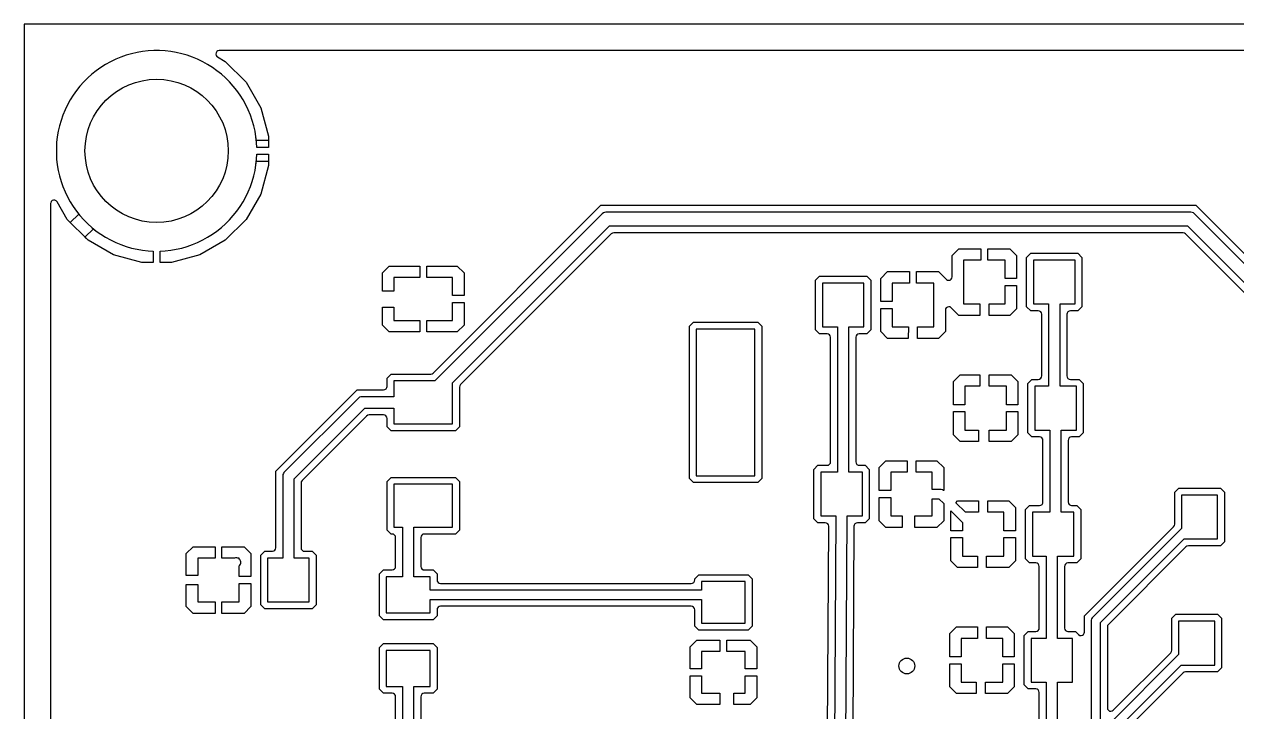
# Model space of a CAD drawing. Header units: millimetres. Extents: x 0 to 40.6, y 0 to 40.5.
# Drawn here: x 0 to 26.87, y 25.27 to 40.51 of the extents above; entities that cross this region are included whole.
import ezdxf

# ---------------------------------------------------------------- set-up
doc = ezdxf.new("R2010")
doc.units = ezdxf.units.MM

msp = doc.modelspace()

# ---------------------------------------------------------------- linework, layer by layer
at = {"layer": '16_copper'}
msp.add_lwpolyline([(36.191, 39.929), (4.322, 39.929), (4.292, 39.923), (4.267, 39.906), (4.251, 39.88), (4.245, 39.85), (4.252, 39.821), (4.27, 39.796), (4.284, 39.787), (4.454, 39.688), (4.915, 39.227), (5.241, 38.662), (5.41, 38.032), (5.41, 37.782), (5.155, 37.782), (5.149, 37.893), (5.135, 38.017), (5.114, 38.14), (5.087, 38.262), (5.052, 38.381), (5.011, 38.499), (4.963, 38.614), (4.909, 38.727), (4.849, 38.836), (4.782, 38.942), (4.71, 39.043), (4.632, 39.141), (4.549, 39.234), (4.461, 39.322), (4.368, 39.405), (4.271, 39.483), (4.169, 39.555), (4.063, 39.621), (3.954, 39.682), (3.842, 39.736), (3.727, 39.783), (3.609, 39.825), (3.489, 39.859), (3.367, 39.887), (3.245, 39.908), (3.121, 39.922), (2.996, 39.929), (2.871, 39.929), (2.747, 39.922), (2.623, 39.908), (2.5, 39.887), (2.378, 39.859), (2.259, 39.825), (2.141, 39.783), (2.026, 39.736), (1.913, 39.682), (1.804, 39.621), (1.698, 39.555), (1.597, 39.483), (1.499, 39.405), (1.406, 39.322), (1.318, 39.234), (1.235, 39.141), (1.157, 39.043), (1.085, 38.942), (1.019, 38.836), (0.958, 38.727), (0.904, 38.614), (0.857, 38.499), (0.815, 38.381), (0.781, 38.262), (0.753, 38.14), (0.732, 38.017), (0.718, 37.893), (0.711, 37.769), (0.711, 37.644), (0.718, 37.519), (0.732, 37.395), (0.753, 37.273), (0.781, 37.151), (0.815, 37.031), (0.857, 36.913), (0.904, 36.798), (0.958, 36.686), (1.019, 36.577), (1.085, 36.471), (1.157, 36.369), (1.235, 36.272), (1.318, 36.179), (1.406, 36.091), (1.499, 36.008), (1.597, 35.93), (1.698, 35.858), (1.804, 35.791), (1.913, 35.731), (2.026, 35.677), (2.141, 35.629), (2.259, 35.588), (2.378, 35.553), (2.5, 35.526), (2.623, 35.505), (2.747, 35.491), (2.857, 35.485), (2.857, 35.23), (2.608, 35.23), (1.978, 35.399), (1.413, 35.725), (0.952, 36.186), (0.726, 36.576), (0.706, 36.599), (0.679, 36.612), (0.649, 36.614), (0.62, 36.603), (0.598, 36.582), (0.586, 36.555), (0.584, 36.538), (0.584, 4.195)], dxfattribs=at)
msp.add_lwpolyline([(3.01, 35.23), (3.01, 35.485), (3.121, 35.491), (3.245, 35.505), (3.367, 35.526), (3.489, 35.553), (3.609, 35.588), (3.727, 35.629), (3.842, 35.677), (3.954, 35.731), (4.063, 35.791), (4.169, 35.858), (4.271, 35.93), (4.368, 36.008), (4.461, 36.091), (4.549, 36.179), (4.632, 36.272), (4.71, 36.369), (4.782, 36.471), (4.849, 36.577), (4.909, 36.686), (4.963, 36.798), (5.011, 36.913), (5.052, 37.031), (5.087, 37.151), (5.114, 37.273), (5.135, 37.395), (5.149, 37.519), (5.155, 37.63), (5.41, 37.63), (5.41, 37.38), (5.241, 36.75), (4.915, 36.186), (4.454, 35.725), (3.89, 35.399), (3.26, 35.23)], close=True, dxfattribs=at)
at = {"layer": '1_copper'}
for points in [[(36.191, 39.929), (4.322, 39.929), (4.292, 39.923), (4.267, 39.906), (4.251, 39.88), (4.245, 39.85), (4.252, 39.821), (4.27, 39.796), (4.284, 39.787), (4.454, 39.688), (4.915, 39.227), (5.241, 38.662), (5.41, 38.032), (5.41, 37.935), (5.145, 37.935), (5.135, 38.017), (5.114, 38.14), (5.087, 38.262), (5.052, 38.381), (5.011, 38.499), (4.963, 38.614), (4.909, 38.727), (4.849, 38.836), (4.782, 38.942), (4.71, 39.043), (4.632, 39.141), (4.549, 39.234), (4.461, 39.322), (4.368, 39.405), (4.271, 39.483), (4.169, 39.555), (4.063, 39.621), (3.954, 39.682), (3.842, 39.736), (3.727, 39.783), (3.609, 39.825), (3.489, 39.859), (3.367, 39.887), (3.245, 39.908), (3.121, 39.922), (2.996, 39.929), (2.871, 39.929), (2.747, 39.922), (2.623, 39.908), (2.5, 39.887), (2.378, 39.859), (2.259, 39.825), (2.141, 39.783), (2.026, 39.736), (1.913, 39.682), (1.804, 39.621), (1.698, 39.555), (1.597, 39.483), (1.499, 39.405), (1.406, 39.322), (1.318, 39.234), (1.235, 39.141), (1.157, 39.043), (1.085, 38.942), (1.019, 38.836), (0.958, 38.727), (0.904, 38.614), (0.857, 38.499), (0.815, 38.381), (0.781, 38.262), (0.753, 38.14), (0.732, 38.017), (0.718, 37.893), (0.711, 37.769), (0.711, 37.644), (0.718, 37.519), (0.732, 37.395), (0.753, 37.273), (0.781, 37.151), (0.815, 37.031), (0.857, 36.913), (0.904, 36.798), (0.958, 36.686), (1.019, 36.577), (1.085, 36.471), (1.157, 36.369), (1.209, 36.305), (1.021, 36.117), (0.952, 36.186), (0.726, 36.576), (0.706, 36.599), (0.679, 36.612), (0.649, 36.614), (0.62, 36.603), (0.598, 36.582), (0.586, 36.555), (0.584, 36.538), (0.584, 4.195)], [(35.325, 26.279), (25.736, 35.868), (25.711, 35.885), (25.682, 35.89), (13.064, 35.89), (13.034, 35.884), (13.01, 35.868), (9.667, 32.525), (9.65, 32.499), (9.644, 32.471), (9.644, 31.593), (9.555, 31.504), (8.129, 31.504), (8.04, 31.593), (8.04, 31.775), (8.034, 31.805), (8.016, 31.83), (7.991, 31.846), (7.963, 31.852), (7.64, 31.852), (7.611, 31.846), (7.586, 31.829), (6.156, 30.399), (6.14, 30.374), (6.134, 30.345), (6.134, 28.908), (6.14, 28.878), (6.157, 28.853), (6.183, 28.837), (6.21, 28.832), (6.378, 28.832), (6.467, 28.742), (6.467, 27.646), (6.378, 27.556), (5.331, 27.556), (5.242, 27.646), (5.242, 28.742), (5.331, 28.832), (5.499, 28.832), (5.529, 28.838), (5.554, 28.855), (5.57, 28.88), (5.575, 28.908), (5.575, 30.608), (7.377, 32.41), (7.963, 32.41), (7.993, 32.416), (8.018, 32.434), (8.034, 32.459), (8.04, 32.487), (8.04, 32.669), (8.129, 32.758), (9.007, 32.758), (9.037, 32.764), (9.061, 32.781), (12.78, 36.5), (25.966, 36.5), (35.756, 26.71)], [(35.715, 26.535), (25.937, 36.313), (25.912, 36.33), (25.884, 36.342), (25.855, 36.347), (12.891, 36.347), (12.862, 36.342), (12.834, 36.33), (12.809, 36.313), (9.101, 32.606), (8.192, 32.606), (8.192, 32.258), (7.48, 32.258), (7.456, 32.253), (7.433, 32.244), (7.412, 32.23), (5.756, 30.574), (5.742, 30.553), (5.732, 30.53), (5.728, 30.505), (5.728, 28.679), (5.394, 28.679), (5.394, 27.709), (6.315, 27.709), (6.315, 28.679), (5.982, 28.679), (5.982, 30.44), (7.546, 32.004), (8.192, 32.004), (8.192, 31.656), (9.492, 31.656), (9.492, 32.565), (12.969, 36.043), (25.777, 36.043), (35.5, 26.319)], [(22.493, 24.717), (22.493, 25.702), (22.487, 25.732), (22.47, 25.757), (22.445, 25.773), (22.417, 25.779), (22.249, 25.779), (22.16, 25.868), (22.16, 26.964), (22.249, 27.053), (22.417, 27.053), (22.447, 27.06), (22.472, 27.077), (22.488, 27.102), (22.493, 27.13), (22.493, 28.496), (22.487, 28.526), (22.47, 28.551), (22.445, 28.567), (22.417, 28.573), (22.276, 28.573), (22.187, 28.662), (22.187, 29.758), (22.276, 29.848), (22.499, 29.848), (22.529, 29.854), (22.554, 29.871), (22.57, 29.896), (22.575, 29.924), (22.575, 31.29), (22.569, 31.32), (22.552, 31.345), (22.526, 31.361), (22.499, 31.367), (22.331, 31.367), (22.242, 31.456), (22.242, 32.552), (22.331, 32.642), (22.472, 32.642), (22.501, 32.648), (22.526, 32.665), (22.543, 32.69), (22.548, 32.718), (22.548, 34.084), (22.542, 34.114), (22.525, 34.139), (22.499, 34.155), (22.472, 34.16), (22.304, 34.16), (22.214, 34.25), (22.214, 35.346), (22.304, 35.436), (23.351, 35.436), (23.44, 35.346), (23.44, 34.25), (23.351, 34.16), (23.183, 34.16), (23.153, 34.154), (23.128, 34.137), (23.112, 34.112), (23.107, 34.084), (23.107, 32.718), (23.113, 32.688), (23.13, 32.663), (23.155, 32.647), (23.183, 32.642), (23.378, 32.642), (23.467, 32.552), (23.467, 31.456), (23.378, 31.367), (23.21, 31.367), (23.18, 31.36), (23.155, 31.343), (23.139, 31.318), (23.134, 31.29), (23.134, 29.924), (23.14, 29.894), (23.157, 29.869), (23.183, 29.853), (23.21, 29.848), (23.324, 29.848), (23.413, 29.758), (23.413, 28.662), (23.324, 28.573), (23.128, 28.573), (23.099, 28.566), (23.074, 28.549), (23.057, 28.524), (23.052, 28.496), (23.052, 27.13), (23.058, 27.1), (23.075, 27.075), (23.101, 27.059), (23.128, 27.053), (23.296, 27.053), (23.365, 26.985), (23.39, 26.968), (23.42, 26.963), (23.45, 26.969), (23.474, 26.987), (23.49, 27.013), (23.495, 27.039), (23.495, 27.4), (25.471, 29.376), (25.488, 29.401), (25.494, 29.43), (25.494, 30.141), (25.583, 30.23), (26.508, 30.23), (26.597, 30.141), (26.597, 29.041), (26.508, 28.952), (25.797, 28.952), (25.767, 28.946), (25.743, 28.929), (24.025, 27.212), (24.009, 27.187), (24.003, 27.158), (24.003, 25.361), (24.009, 25.332), (24.026, 25.307), (24.052, 25.29), (24.082, 25.285), (24.111, 25.292), (24.133, 25.307), (25.408, 26.582), (25.424, 26.607), (25.43, 26.636), (25.43, 27.347), (25.519, 27.436), (26.444, 27.436), (26.534, 27.347), (26.534, 26.247), (26.444, 26.158), (25.733, 26.158), (25.704, 26.152), (25.679, 26.135), (24.406, 24.862)], [(22.9, 24.488), (22.9, 25.931), (23.233, 25.931), (23.233, 26.901), (22.9, 26.901), (22.9, 28.725), (23.26, 28.725), (23.26, 29.695), (22.981, 29.695), (22.981, 31.519), (23.315, 31.519), (23.315, 32.489), (22.954, 32.489), (22.954, 34.313), (23.288, 34.313), (23.288, 35.283), (22.367, 35.283), (22.367, 34.313), (22.7, 34.313), (22.7, 32.489), (22.394, 32.489), (22.394, 31.519), (22.727, 31.519), (22.727, 29.695), (22.34, 29.695), (22.34, 28.725), (22.646, 28.725), (22.646, 26.901), (22.312, 26.901), (22.312, 25.931), (22.646, 25.931), (22.646, 24.488)], [(17.801, 24.843), (17.828, 29.385), (17.823, 29.415), (17.806, 29.44), (17.78, 29.456), (17.752, 29.462), (17.589, 29.462), (17.499, 29.551), (17.499, 30.647), (17.589, 30.737), (17.793, 30.737), (17.823, 30.743), (17.848, 30.76), (17.864, 30.785), (17.869, 30.813), (17.869, 33.576), (17.863, 33.606), (17.846, 33.631), (17.82, 33.647), (17.793, 33.653), (17.625, 33.653), (17.536, 33.742), (17.536, 34.838), (17.625, 34.928), (18.672, 34.928), (18.761, 34.838), (18.761, 33.742), (18.672, 33.653), (18.504, 33.653), (18.474, 33.646), (18.449, 33.629), (18.433, 33.604), (18.428, 33.576), (18.428, 30.813), (18.434, 30.783), (18.451, 30.758), (18.477, 30.742), (18.504, 30.737), (18.636, 30.737), (18.725, 30.647), (18.725, 29.551), (18.636, 29.462), (18.463, 29.462), (18.434, 29.455), (18.409, 29.438), (18.392, 29.413), (18.387, 29.386), (18.36, 24.844)], [(18.206, 24.615), (18.236, 29.614), (18.573, 29.614), (18.573, 30.584), (18.275, 30.584), (18.275, 33.805), (18.609, 33.805), (18.609, 34.775), (17.688, 34.775), (17.688, 33.805), (18.021, 33.805), (18.021, 30.584), (17.652, 30.584), (17.652, 29.614), (17.982, 29.614), (17.952, 24.615)], [(8.23, 24.494), (8.23, 25.608), (8.224, 25.638), (8.206, 25.663), (8.181, 25.679), (8.153, 25.684), (7.959, 25.684), (7.87, 25.773), (7.87, 26.698), (7.959, 26.788), (9.059, 26.788), (9.148, 26.698), (9.148, 25.773), (9.059, 25.684), (8.865, 25.684), (8.835, 25.678), (8.81, 25.661), (8.794, 25.635), (8.788, 25.608), (8.788, 24.713)], [(8.636, 24.484), (8.636, 25.836), (8.996, 25.836), (8.996, 26.635), (8.022, 26.635), (8.022, 25.836), (8.382, 25.836), (8.382, 24.445)]]:
    msp.add_lwpolyline(points, dxfattribs=at)
for points in [[(3.01, 35.23), (3.01, 35.485), (3.121, 35.491), (3.245, 35.505), (3.367, 35.526), (3.489, 35.553), (3.609, 35.588), (3.727, 35.629), (3.842, 35.677), (3.954, 35.731), (4.063, 35.791), (4.169, 35.858), (4.271, 35.93), (4.368, 36.008), (4.461, 36.091), (4.549, 36.179), (4.632, 36.272), (4.71, 36.369), (4.782, 36.471), (4.849, 36.577), (4.909, 36.686), (4.963, 36.798), (5.011, 36.913), (5.052, 37.031), (5.087, 37.151), (5.114, 37.273), (5.135, 37.395), (5.145, 37.478), (5.41, 37.478), (5.41, 37.38), (5.241, 36.75), (4.915, 36.186), (4.454, 35.725), (3.89, 35.399), (3.26, 35.23)], [(2.608, 35.23), (1.978, 35.399), (1.413, 35.725), (1.344, 35.794), (1.532, 35.981), (1.597, 35.93), (1.698, 35.858), (1.804, 35.791), (1.913, 35.731), (2.026, 35.677), (2.141, 35.629), (2.259, 35.588), (2.378, 35.553), (2.5, 35.526), (2.623, 35.505), (2.747, 35.491), (2.857, 35.485), (2.857, 35.23)], [(19.793, 33.551), (19.795, 33.805), (20.158, 33.805), (20.158, 34.775), (19.774, 34.775), (19.774, 35.029), (20.263, 35.029), (20.434, 34.859), (20.459, 34.842), (20.489, 34.837), (20.518, 34.843), (20.543, 34.861), (20.559, 34.886), (20.564, 34.913), (20.564, 35.388), (20.712, 35.537), (21.202, 35.537), (21.202, 35.283), (20.818, 35.283), (20.818, 34.313), (21.176, 34.313), (21.176, 34.059), (20.712, 34.059), (20.542, 34.229), (20.517, 34.246), (20.487, 34.251), (20.457, 34.245), (20.433, 34.227), (20.417, 34.202), (20.412, 34.175), (20.412, 33.7), (20.263, 33.551)], [(21.738, 34.874), (21.738, 35.283), (21.354, 35.283), (21.354, 35.537), (21.844, 35.537), (21.992, 35.388), (21.992, 34.874)], [(7.938, 34.599), (7.938, 35.001), (8.087, 35.15), (8.766, 35.15), (8.766, 34.896), (8.192, 34.896), (8.192, 34.599)], [(9.492, 34.497), (9.492, 34.896), (8.918, 34.896), (8.918, 35.15), (9.597, 35.15), (9.746, 35.001), (9.746, 34.497)], [(18.983, 34.366), (18.983, 34.88), (19.132, 35.029), (19.621, 35.029), (19.621, 34.775), (19.237, 34.775), (19.237, 34.366)], [(21.38, 34.059), (21.38, 34.313), (21.738, 34.313), (21.738, 34.722), (21.992, 34.722), (21.992, 34.208), (21.844, 34.059)], [(8.087, 33.692), (7.938, 33.841), (7.938, 34.243), (8.192, 34.243), (8.192, 33.946), (8.766, 33.946), (8.766, 33.692)], [(8.918, 33.692), (8.918, 33.946), (9.492, 33.946), (9.492, 34.345), (9.746, 34.345), (9.746, 33.841), (9.597, 33.692)], [(19.132, 33.551), (18.983, 33.7), (18.983, 34.214), (19.237, 34.214), (19.237, 33.805), (19.592, 33.805), (19.59, 33.551)], [(14.829, 30.354), (14.74, 30.443), (14.74, 33.819), (14.829, 33.908), (16.255, 33.908), (16.344, 33.819), (16.344, 30.443), (16.255, 30.354)], [(16.192, 33.756), (14.892, 33.756), (14.892, 30.506), (16.192, 30.506)], [(20.591, 32.08), (20.591, 32.594), (20.74, 32.743), (21.176, 32.743), (21.176, 32.489), (20.845, 32.489), (20.845, 32.08)], [(21.766, 32.08), (21.766, 32.489), (21.381, 32.489), (21.381, 32.743), (21.871, 32.743), (22.02, 32.594), (22.02, 32.08)], [(20.74, 31.265), (20.591, 31.414), (20.591, 31.928), (20.845, 31.928), (20.845, 31.519), (21.149, 31.519), (21.149, 31.265)], [(21.381, 31.265), (21.381, 31.519), (21.766, 31.519), (21.766, 31.928), (22.02, 31.928), (22.02, 31.414), (21.871, 31.265)], [(18.947, 30.175), (18.947, 30.689), (19.096, 30.838), (19.566, 30.838), (19.564, 30.584), (19.201, 30.584), (19.201, 30.175)], [(20.122, 30.584), (19.767, 30.584), (19.769, 30.838), (20.227, 30.838), (20.376, 30.689), (20.376, 30.175), (20.375, 30.175), (20.37, 30.18), (20.347, 30.194), (20.321, 30.201), (20.122, 30.201)], [(14.946, 27.086), (14.857, 27.175), (14.857, 27.536), (14.85, 27.566), (14.833, 27.591), (14.808, 27.607), (14.78, 27.612), (9.225, 27.612), (9.195, 27.606), (9.17, 27.589), (9.153, 27.563), (9.148, 27.536), (9.148, 27.404), (9.059, 27.314), (7.959, 27.314), (7.87, 27.404), (7.87, 28.329), (7.959, 28.418), (8.153, 28.418), (8.183, 28.424), (8.208, 28.441), (8.224, 28.467), (8.23, 28.494), (8.23, 29.137), (8.224, 29.167), (8.206, 29.192), (8.181, 29.208), (8.153, 29.214), (8.129, 29.214), (8.04, 29.303), (8.04, 30.379), (8.129, 30.468), (9.555, 30.468), (9.644, 30.379), (9.644, 29.303), (9.555, 29.214), (8.865, 29.214), (8.835, 29.208), (8.81, 29.19), (8.794, 29.165), (8.788, 29.137), (8.788, 28.494), (8.794, 28.464), (8.812, 28.439), (8.837, 28.423), (8.865, 28.418), (9.059, 28.418), (9.148, 28.329), (9.148, 28.196), (9.154, 28.167), (9.172, 28.142), (9.197, 28.125), (9.225, 28.12), (14.78, 28.12), (14.81, 28.126), (14.835, 28.143), (14.851, 28.169), (14.857, 28.196), (14.857, 28.222), (14.946, 28.311), (16.042, 28.311), (16.131, 28.222), (16.131, 27.175), (16.042, 27.086)], [(15.979, 28.159), (15.009, 28.159), (15.009, 27.968), (8.996, 27.968), (8.996, 28.266), (8.636, 28.266), (8.636, 29.366), (9.492, 29.366), (9.492, 30.316), (8.192, 30.316), (8.192, 29.366), (8.382, 29.366), (8.382, 28.266), (8.022, 28.266), (8.022, 27.467), (8.996, 27.467), (8.996, 27.765), (15.009, 27.765), (15.009, 27.238), (15.979, 27.238)], [(19.096, 29.36), (18.947, 29.509), (18.947, 30.023), (19.201, 30.023), (19.201, 29.614), (19.456, 29.614), (19.456, 29.36)], [(19.738, 29.36), (19.738, 29.614), (20.122, 29.614), (20.122, 29.997), (20.265, 29.997), (20.376, 29.887), (20.376, 29.509), (20.227, 29.36)], [(20.855, 29.695), (20.643, 29.907), (20.685, 29.949), (21.149, 29.949), (21.149, 29.695)], [(21.711, 29.286), (21.711, 29.695), (21.352, 29.695), (21.352, 29.949), (21.816, 29.949), (21.965, 29.8), (21.965, 29.286)], [(23.844, 23.662), (23.851, 23.688), (23.851, 27.253), (25.702, 29.104), (26.445, 29.104), (26.445, 30.078), (25.646, 30.078), (25.646, 29.335), (23.668, 27.357), (23.654, 27.334), (23.647, 27.308), (23.647, 23.744), (22.243, 22.339), (22.229, 22.316), (22.222, 22.29), (22.222, 22.052), (22.199, 22.052), (22.199, 21.202), (22.449, 21.202), (22.449, 22.052), (22.426, 22.052), (22.426, 22.235), (23.83, 23.639)], [(20.536, 29.286), (20.536, 29.726), (20.79, 29.472), (20.79, 29.286)], [(20.685, 28.471), (20.536, 28.62), (20.536, 29.134), (20.79, 29.134), (20.79, 28.725), (21.122, 28.725), (21.122, 28.471)], [(21.327, 28.471), (21.327, 28.725), (21.711, 28.725), (21.711, 29.134), (21.965, 29.134), (21.965, 28.62), (21.816, 28.471)], [(3.591, 28.296), (3.591, 28.784), (3.74, 28.933), (4.229, 28.933), (4.229, 28.679), (3.845, 28.679), (3.845, 28.296)], [(4.766, 28.27), (4.766, 28.511), (4.776, 28.521), (4.79, 28.544), (4.797, 28.57), (4.797, 28.597), (4.79, 28.623), (4.776, 28.646), (4.766, 28.656), (4.766, 28.679), (4.731, 28.679), (4.708, 28.685), (4.682, 28.685), (4.659, 28.679), (4.382, 28.679), (4.382, 28.933), (4.871, 28.933), (5.02, 28.784), (5.02, 28.27)], [(3.74, 27.455), (3.591, 27.604), (3.591, 28.092), (3.845, 28.092), (3.845, 27.709), (4.229, 27.709), (4.229, 27.455)], [(4.382, 27.455), (4.382, 27.709), (4.766, 27.709), (4.766, 28.118), (5.02, 28.118), (5.02, 27.604), (4.871, 27.455)], [(20.509, 26.492), (20.509, 27.006), (20.658, 27.155), (21.122, 27.155), (21.122, 26.901), (20.763, 26.901), (20.763, 26.492)], [(21.684, 26.492), (21.684, 26.901), (21.325, 26.901), (21.325, 27.155), (21.789, 27.155), (21.938, 27.006), (21.938, 26.492)], [(24.225, 21.994), (24.232, 22.02), (24.232, 24.903), (25.639, 26.31), (26.381, 26.31), (26.381, 27.284), (25.582, 27.284), (25.582, 26.541), (24.049, 25.008), (24.035, 24.984), (24.028, 24.959), (24.028, 22.075), (23.005, 21.052), (22.599, 21.052), (22.599, 20.802), (23.449, 20.802), (23.449, 21.052), (23.293, 21.052), (24.211, 21.971)], [(14.755, 26.226), (14.755, 26.715), (14.904, 26.864), (15.418, 26.864), (15.418, 26.61), (15.009, 26.61), (15.009, 26.226)], [(15.979, 26.226), (15.979, 26.61), (15.57, 26.61), (15.57, 26.864), (16.084, 26.864), (16.233, 26.715), (16.233, 26.226)], [(20.658, 25.677), (20.509, 25.826), (20.509, 26.34), (20.763, 26.34), (20.763, 25.931), (21.095, 25.931), (21.095, 25.677)], [(21.3, 25.677), (21.3, 25.931), (21.684, 25.931), (21.684, 26.34), (21.938, 26.34), (21.938, 25.826), (21.789, 25.677)], [(14.904, 25.435), (14.755, 25.584), (14.755, 26.073), (15.009, 26.073), (15.009, 25.689), (15.418, 25.689), (15.418, 25.435)], [(15.723, 25.435), (15.723, 25.689), (15.979, 25.689), (15.979, 26.073), (16.233, 26.073), (16.233, 25.584), (16.084, 25.435)]]:
    msp.add_lwpolyline(points, close=True, dxfattribs=at)
at = {"layer": 'drills_PTH'}
msp.add_circle((2.934, 37.706), 1.588, dxfattribs=at)
at = {"layer": 'drills_via_1_16'}
msp.add_circle((19.558, 26.289), 0.175, dxfattribs=at)
at = {"layer": 'outline'}
msp.add_lwpolyline([(0, 0), (40.64, 0), (40.64, 40.513), (0, 40.513), (0, 0)], close=True, dxfattribs=at)

doc.saveas('drawing.dxf')
